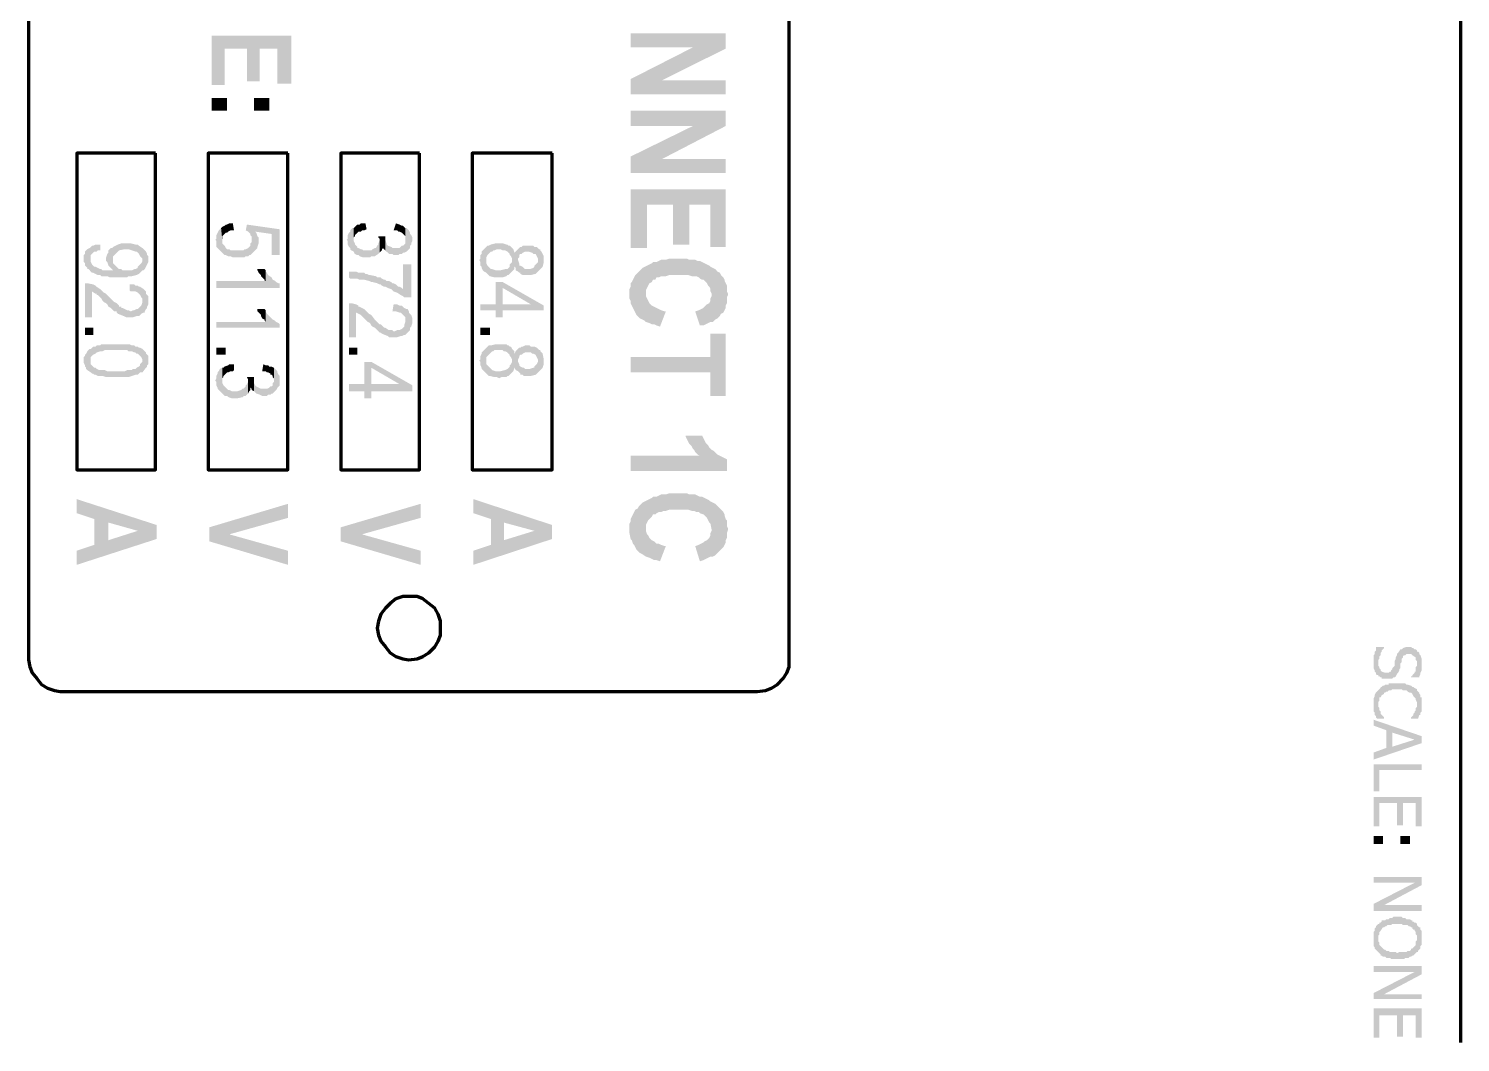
# Model space of a CAD drawing. Header units: inches. Extents: x -186 to 186, y -282 to 282.
# Drawn here: x -132.81 to -87.63, y -235.85 to -203.85 of the extents above; entities that cross this region are included whole.
import ezdxf

# ---------------------------------------------------------------- set-up
doc = ezdxf.new("R2010")
doc.units = ezdxf.units.IN
doc.header["$MEASUREMENT"] = 0
doc.layers.add('H', color=7, linetype='CONTINUOUS', lineweight=100)
doc.layers.add('P', color=250, linetype='CONTINUOUS', lineweight=100)

msp = doc.modelspace()

# ---------------------------------------------------------------- hatches: boundary and pattern name
at = {"layer": 'H', "linetype": 'Continuous'}
for points in [[(-124.519, -205.593), (-124.519, -204.074), (-127.037, -204.074), (-127.037, -205.63), (-126.63, -205.63), (-126.63, -204.481), (-125.926, -204.481), (-125.926, -205.519), (-125.519, -205.519), (-125.519, -204.481), (-124.963, -204.481), (-124.963, -205.593)], [(-110.815, -204.481), (-110.815, -204), (-113.815, -204), (-113.815, -204.444), (-111.852, -204.444)], [(-110.815, -204.481), (-111.852, -204.444), (-113.815, -205.444), (-112.815, -205.481)], [(-110.815, -205.926), (-110.815, -205.481), (-112.815, -205.481), (-113.815, -205.444), (-113.815, -205.926)], [(-127.037, -206.444), (-126.556, -206.444), (-126.556, -206.037), (-127.037, -206.037)], [(-125.704, -206.444), (-125.222, -206.444), (-125.222, -206.037), (-125.704, -206.037)], [(-110.815, -206.926), (-110.815, -206.444), (-113.815, -206.444), (-113.815, -206.926), (-111.852, -206.926)], [(-110.815, -206.926), (-111.852, -206.926), (-113.815, -207.889), (-112.815, -207.963)], [(-110.815, -208.407), (-110.815, -207.963), (-112.815, -207.963), (-113.815, -207.889), (-113.815, -208.407)], [(-110.815, -210.741), (-110.815, -208.926), (-113.815, -208.926), (-113.815, -210.778), (-113.296, -210.778), (-113.296, -209.407), (-112.481, -209.407), (-112.481, -210.667), (-111.963, -210.667), (-111.963, -209.407), (-111.296, -209.407), (-111.296, -210.741)], [(-126.333, -210.222), (-126.37, -210), (-126.444, -210), (-126.481, -210), (-126.556, -210.037), (-126.593, -210.037), (-126.63, -210.074), (-126.704, -210.111), (-126.741, -210.148), (-126.704, -210.519), (-126.704, -210.444), (-126.704, -210.407), (-126.667, -210.37), (-126.593, -210.296), (-126.556, -210.296), (-126.519, -210.259), (-126.444, -210.222), (-126.407, -210.222)], [(-124.889, -211), (-124.889, -210.185), (-125.926, -210.037), (-125.963, -210.222), (-125.889, -210.259), (-125.852, -210.296), (-125.815, -210.333), (-125.815, -210.37), (-125.778, -210.407), (-125.778, -210.481), (-125.778, -210.963), (-125.741, -210.926), (-125.704, -210.889), (-125.667, -210.259), (-125.148, -210.333), (-125.148, -211)], [(-122.148, -210.185), (-122.185, -210), (-122.222, -210), (-122.259, -210), (-122.333, -210), (-122.37, -210.037), (-122.444, -210.037), (-122.481, -210.074), (-122.519, -210.111), (-122.556, -210.148), (-122.556, -210.519), (-122.556, -210.444), (-122.519, -210.407), (-122.519, -210.37), (-122.481, -210.333), (-122.407, -210.259), (-122.333, -210.259), (-122.296, -210.222), (-122.222, -210.222)], [(-120.926, -210.148), (-120.963, -210.111), (-121, -210.074), (-121.037, -210.074), (-121.111, -210.037), (-121.222, -210), (-121.296, -210.222), (-121.259, -210.222), (-121.185, -210.222), (-121.148, -210.259), (-121.111, -210.259), (-121.037, -210.296), (-121, -210.333), (-120.963, -210.37), (-120.926, -210.407), (-120.926, -210.481), (-120.926, -210.519)], [(-125.778, -210.963), (-125.778, -210.519), (-125.778, -210.593), (-125.815, -210.63), (-125.815, -210.704), (-125.852, -210.741), (-125.889, -210.778), (-125.963, -210.815), (-126, -210.815), (-126.037, -210.852), (-126.111, -210.852), (-126.333, -210.852), (-126.407, -210.852), (-126.444, -210.852), (-126.481, -210.815), (-126.556, -210.815), (-126.593, -210.778), (-126.63, -210.704), (-126.704, -210.63), (-126.704, -210.556), (-126.704, -210.519), (-126.741, -210.148), (-126.778, -210.185), (-126.815, -210.222), (-126.852, -210.296), (-126.889, -210.37), (-126.889, -210.407), (-126.889, -210.481), (-126.926, -210.519), (-126.889, -210.556), (-126.889, -210.63), (-126.889, -210.741), (-126.852, -210.778), (-126.815, -210.815), (-126.741, -210.889), (-126.704, -210.926), (-126.667, -210.963), (-126.63, -211), (-126.593, -211), (-126.519, -211.037), (-126.444, -211.037), (-126.37, -211.074), (-126.333, -211.074), (-126.111, -211.074), (-126.074, -211.074), (-126, -211.074), (-125.963, -211.037), (-125.889, -211.037), (-125.852, -211), (-125.815, -211)], [(-125.556, -210.556), (-125.556, -210.519), (-125.556, -210.444), (-125.593, -210.407), (-125.63, -210.296), (-125.667, -210.259), (-125.704, -210.889), (-125.667, -210.852), (-125.63, -210.815), (-125.593, -210.778), (-125.593, -210.741), (-125.556, -210.63)], [(-121.741, -210.926), (-121.741, -210.519), (-121.741, -210.556), (-121.778, -210.63), (-121.778, -210.667), (-121.815, -210.704), (-121.852, -210.778), (-121.889, -210.778), (-121.963, -210.815), (-122, -210.852), (-122.074, -210.852), (-122.185, -210.852), (-122.259, -210.852), (-122.296, -210.815), (-122.333, -210.815), (-122.407, -210.778), (-122.444, -210.778), (-122.444, -210.741), (-122.481, -210.704), (-122.519, -210.667), (-122.519, -210.63), (-122.556, -210.556), (-122.556, -210.519), (-122.556, -210.148), (-122.593, -210.148), (-122.667, -210.222), (-122.667, -210.259), (-122.704, -210.296), (-122.741, -210.37), (-122.741, -210.407), (-122.741, -210.481), (-122.778, -210.519), (-122.741, -210.556), (-122.741, -210.63), (-122.741, -210.667), (-122.704, -210.741), (-122.667, -210.778), (-122.667, -210.815), (-122.63, -210.852), (-122.556, -210.889), (-122.519, -210.963), (-122.444, -211), (-122.407, -211), (-122.37, -211.037), (-122.259, -211.074), (-122.037, -211.074), (-122, -211.037), (-121.889, -211.037), (-121.778, -210.963)], [(-121.556, -210.407), (-121.778, -210.407), (-121.778, -210.444), (-121.741, -210.481), (-121.741, -210.519), (-121.741, -210.926), (-121.704, -210.889), (-121.667, -210.852), (-121.667, -210.815), (-121.63, -210.778), (-121.593, -210.815), (-121.556, -210.852), (-121.556, -210.444)], [(-120.704, -210.519), (-120.704, -210.444), (-120.741, -210.37), (-120.778, -210.333), (-120.778, -210.296), (-120.815, -210.222), (-120.889, -210.148), (-120.926, -210.148), (-120.926, -210.556), (-120.926, -210.63), (-120.963, -210.667), (-121, -210.704), (-121.037, -210.704), (-121.074, -210.741), (-121.111, -210.778), (-121.185, -210.778), (-121.222, -210.778), (-121.296, -210.778), (-121.333, -210.778), (-121.37, -210.741), (-121.481, -210.704), (-121.519, -210.667), (-121.519, -210.63), (-121.556, -210.519), (-121.556, -210.444), (-121.556, -210.852), (-121.519, -210.889), (-121.481, -210.926), (-121.444, -210.963), (-121.407, -210.963), (-121.333, -210.963), (-121.296, -211), (-121.148, -211), (-121.111, -210.963), (-121.037, -210.963), (-121, -210.926), (-120.963, -210.926), (-120.889, -210.889), (-120.852, -210.852), (-120.815, -210.815), (-120.778, -210.778), (-120.778, -210.704), (-120.741, -210.667), (-120.741, -210.63), (-120.704, -210.556)], [(-130.556, -210.852), (-130.556, -210.667), (-130.593, -210.667), (-130.667, -210.667), (-130.704, -210.667), (-130.778, -210.704), (-130.815, -210.704), (-130.852, -210.741), (-130.889, -210.778), (-130.963, -210.815), (-131, -210.852), (-131.037, -210.889), (-131.037, -210.963), (-131.074, -211), (-131.074, -211.037), (-131.074, -211.111), (-131.074, -211.148), (-131.074, -211.222), (-131.037, -211.259), (-131.037, -211.333), (-131, -211.37), (-130.963, -211.407), (-130.963, -211.444), (-130.926, -211.444), (-130.889, -211.481), (-130.852, -211.111), (-130.852, -211.074), (-130.852, -211), (-130.778, -210.926), (-130.741, -210.889), (-130.667, -210.889), (-130.63, -210.852)], [(-129.037, -211.148), (-129.037, -211.111), (-129.037, -211.037), (-129.074, -211), (-129.074, -210.963), (-129.111, -210.889), (-129.148, -210.852), (-129.222, -210.778), (-129.222, -211.148), (-129.222, -211.185), (-129.259, -211.259), (-129.296, -211.296), (-129.333, -211.333), (-129.37, -211.37), (-129.37, -211.407), (-129.444, -211.444), (-129.481, -211.444), (-129.556, -211.481), (-129.63, -211.481), (-129.704, -211.481), (-129.778, -211.481), (-129.852, -211.481), (-129.889, -211.444), (-129.963, -211.444), (-130, -211.407), (-130.037, -211.37), (-130.074, -211.333), (-130.111, -211.481), (-130.37, -211.481), (-130.407, -211.481), (-130.481, -211.481), (-130.519, -211.444), (-130.556, -211.444), (-130.63, -211.407), (-130.704, -211.37), (-130.741, -211.37), (-130.778, -211.333), (-130.815, -211.296), (-130.852, -211.222), (-130.852, -211.185), (-130.852, -211.111), (-130.889, -211.481), (-130.852, -211.519), (-130.815, -211.556), (-130.778, -211.556), (-130.704, -211.593), (-130.63, -211.63), (-130.556, -211.63), (-130.519, -211.667), (-130.481, -211.667), (-130.444, -211.667), (-130.37, -211.667), (-130.333, -211.667), (-130.259, -211.704), (-130.148, -211.704), (-130.074, -211.704), (-129.963, -211.704), (-129.889, -211.704), (-129.704, -211.704), (-129.667, -211.667), (-129.63, -211.667), (-129.556, -211.667), (-129.407, -211.63), (-129.333, -211.593), (-129.296, -211.556), (-129.259, -211.519), (-129.222, -211.481), (-129.185, -211.481), (-129.148, -211.444), (-129.074, -211.296), (-129.037, -211.222), (-129.037, -211.185)], [(-130.074, -211.333), (-130.111, -211.296), (-130.148, -211.259), (-130.148, -211.222), (-130.148, -210.741), (-130.185, -210.778), (-130.222, -210.778), (-130.259, -210.815), (-130.296, -210.852), (-130.296, -210.926), (-130.333, -210.963), (-130.37, -211.074), (-130.37, -211.185), (-130.333, -211.222), (-130.296, -211.333), (-130.259, -211.37), (-130.222, -211.407), (-130.185, -211.444), (-130.148, -211.481), (-130.111, -211.481)], [(-129.222, -210.778), (-129.333, -210.704), (-129.37, -210.667), (-129.444, -210.667), (-129.593, -210.63), (-129.815, -210.63), (-129.852, -210.63), (-129.889, -210.63), (-130, -210.667), (-130.074, -210.704), (-130.148, -210.741), (-130.148, -211.148), (-130.148, -211.111), (-130.148, -211.037), (-130.111, -211), (-130.074, -210.963), (-130.037, -210.926), (-129.963, -210.852), (-129.778, -210.815), (-129.667, -210.815), (-129.444, -210.889), (-129.407, -210.889), (-129.37, -210.926), (-129.333, -210.963), (-129.296, -211.037), (-129.259, -211.074), (-129.222, -211.111), (-129.222, -211.148)], [(-117.556, -210.778), (-117.593, -210.741), (-117.63, -210.704), (-117.667, -210.704), (-117.704, -210.667), (-117.741, -210.667), (-117.852, -210.63), (-118.074, -210.63), (-118.222, -210.667), (-118.296, -210.704), (-118.333, -210.704), (-118.37, -210.741), (-118.407, -210.778), (-118.444, -210.815), (-118.481, -210.852), (-118.519, -210.889), (-118.519, -210.963), (-118.556, -211), (-118.556, -211.037), (-118.556, -211.111), (-118.593, -211.148), (-118.556, -211.222), (-118.556, -211.259), (-118.556, -211.333), (-118.519, -211.37), (-118.519, -211.407), (-118.481, -211.481), (-118.444, -211.519), (-118.37, -211.556), (-118.37, -211.148), (-118.37, -211.111), (-118.37, -211.074), (-118.333, -211), (-118.296, -210.963), (-118.222, -210.889), (-118.185, -210.889), (-118.148, -210.852), (-118.111, -210.852), (-118.037, -210.815), (-117.926, -210.815), (-117.852, -210.852), (-117.815, -210.852), (-117.778, -210.852), (-117.704, -210.889), (-117.667, -210.926), (-117.63, -210.963), (-117.63, -211), (-117.593, -211.037), (-117.556, -211.111), (-117.556, -211.148)], [(-116.741, -210.778), (-116.778, -210.741), (-116.852, -210.741), (-116.889, -210.704), (-116.963, -210.704), (-117, -210.704), (-117.148, -210.704), (-117.222, -210.704), (-117.259, -210.741), (-117.296, -210.741), (-117.333, -210.778), (-117.37, -210.815), (-117.407, -210.852), (-117.444, -210.889), (-117.481, -210.926), (-117.519, -210.815), (-117.556, -210.778), (-117.556, -211.148), (-117.556, -211.222), (-117.593, -211.259), (-117.63, -211.296), (-117.63, -211.37), (-117.667, -211.407), (-117.704, -211.444), (-117.778, -211.444), (-117.926, -211.481), (-118.037, -211.481), (-118.074, -211.481), (-118.185, -211.444), (-118.222, -211.444), (-118.259, -211.407), (-118.296, -211.37), (-118.333, -211.333), (-118.37, -211.259), (-118.37, -211.222), (-118.37, -211.148), (-118.37, -211.556), (-118.333, -211.593), (-118.296, -211.63), (-118.259, -211.667), (-118.111, -211.704), (-118.037, -211.704), (-117.963, -211.704), (-117.889, -211.704), (-117.852, -211.704), (-117.741, -211.667), (-117.704, -211.63), (-117.667, -211.63), (-117.63, -211.593), (-117.593, -211.556), (-117.556, -211.519), (-117.519, -211.481), (-117.481, -211.444), (-117.481, -211.37), (-117.444, -211.407), (-117.444, -211.481), (-117.37, -211.519), (-117.37, -211.148), (-117.37, -211.111), (-117.333, -211.074), (-117.333, -211), (-117.296, -210.963), (-117.259, -210.963), (-117.222, -210.926), (-117.148, -210.889), (-117.111, -210.889), (-117.037, -210.889), (-116.926, -210.926), (-116.889, -210.963), (-116.815, -210.963), (-116.778, -211.037), (-116.741, -211.111), (-116.741, -211.148)], [(-116.556, -211.148), (-116.556, -211.111), (-116.556, -211.037), (-116.593, -210.963), (-116.63, -210.889), (-116.667, -210.852), (-116.667, -210.815), (-116.704, -210.815), (-116.741, -210.778), (-116.741, -211.222), (-116.778, -211.259), (-116.815, -211.296), (-116.852, -211.333), (-116.852, -211.37), (-116.889, -211.407), (-117, -211.444), (-117.148, -211.444), (-117.185, -211.407), (-117.222, -211.37), (-117.296, -211.333), (-117.333, -211.333), (-117.333, -211.259), (-117.37, -211.148), (-117.37, -211.519), (-117.333, -211.556), (-117.296, -211.556), (-117.296, -211.593), (-117.222, -211.63), (-117.185, -211.63), (-117.111, -211.63), (-117.074, -211.63), (-117.037, -211.63), (-116.963, -211.63), (-116.815, -211.593), (-116.741, -211.519), (-116.704, -211.481), (-116.667, -211.444), (-116.63, -211.407), (-116.593, -211.37), (-116.556, -211.222)], [(-125.333, -211.519), (-125.333, -211.481), (-125.37, -211.444), (-125.63, -211.444), (-125.593, -211.444), (-125.593, -211.481), (-125.556, -211.556), (-125.519, -211.593), (-125.481, -211.63), (-125.481, -211.667), (-125.444, -211.704), (-125.37, -211.778), (-125.37, -211.815), (-125.333, -211.815)], [(-120.741, -212.333), (-120.741, -211.296), (-121, -211.296), (-121, -212.111), (-121, -212.074), (-121.037, -212.037), (-121.111, -212), (-121.148, -212), (-121.185, -211.963), (-121.222, -211.926), (-121.296, -211.889), (-121.333, -211.889), (-121.37, -211.852), (-121.444, -211.815), (-121.519, -211.815), (-121.556, -211.778), (-121.593, -211.778), (-121.667, -211.741), (-121.704, -211.704), (-121.778, -211.704), (-121.815, -211.704), (-121.852, -211.667), (-122.037, -211.63), (-122.074, -211.63), (-122.148, -211.593), (-122.185, -211.593), (-122.222, -211.556), (-122.296, -211.556), (-122.37, -211.556), (-122.407, -211.556), (-122.481, -211.519), (-122.556, -211.519), (-122.63, -211.519), (-122.704, -211.519), (-122.704, -211.704), (-122.667, -211.741), (-122.556, -211.741), (-122.519, -211.741), (-122.444, -211.741), (-122.37, -211.778), (-122.333, -211.778), (-122.296, -211.778), (-122.222, -211.778), (-122.074, -211.815), (-122, -211.852), (-121.963, -211.852), (-121.815, -211.889), (-121.741, -211.926), (-121.704, -211.926), (-121.667, -211.963), (-121.593, -212), (-121.556, -212), (-121.481, -212.037), (-121.37, -212.074), (-121.333, -212.111), (-121.296, -212.148), (-121.185, -212.185), (-121.074, -212.259), (-121, -212.296), (-120.963, -212.333)], [(-112.704, -212.778), (-112.741, -212.778), (-112.852, -212.741), (-112.926, -212.704), (-113, -212.667), (-113.148, -212.593), (-113.185, -212.556), (-113.222, -212.519), (-113.259, -212.444), (-113.296, -212.37), (-113.333, -212.296), (-113.333, -212.222), (-113.37, -211.37), (-113.444, -211.407), (-113.481, -211.444), (-113.556, -211.519), (-113.593, -211.556), (-113.667, -211.63), (-113.704, -211.704), (-113.741, -211.778), (-113.778, -211.852), (-113.815, -211.889), (-113.815, -212), (-113.852, -212.074), (-113.852, -212.148), (-113.852, -212.296), (-113.852, -212.37), (-113.815, -212.444), (-113.815, -212.519), (-113.778, -212.593), (-113.741, -212.667), (-113.704, -212.741), (-113.667, -212.815), (-113.63, -212.889), (-113.519, -213), (-113.444, -213.037), (-113.37, -213.074), (-113.333, -213.111), (-113.222, -213.148), (-113.148, -213.185), (-113.074, -213.185), (-113, -213.222), (-112.889, -213.259)], [(-111.222, -211.407), (-111.296, -211.37), (-111.333, -211.333), (-111.407, -211.296), (-111.481, -211.259), (-111.556, -211.222), (-111.63, -211.185), (-111.704, -211.185), (-111.778, -211.148), (-111.852, -211.148), (-111.963, -211.148), (-112.037, -211.111), (-112.148, -211.111), (-112.222, -211.111), (-112.407, -211.111), (-112.519, -211.111), (-112.593, -211.111), (-112.704, -211.148), (-112.778, -211.148), (-112.852, -211.148), (-112.926, -211.185), (-113, -211.222), (-113.111, -211.222), (-113.148, -211.259), (-113.222, -211.296), (-113.296, -211.333), (-113.37, -211.37), (-113.333, -212.222), (-113.333, -212.185), (-113.333, -212.111), (-113.296, -212.037), (-113.259, -211.963), (-113.222, -211.889), (-113.148, -211.852), (-113.111, -211.778), (-113.037, -211.778), (-113, -211.704), (-112.926, -211.704), (-112.852, -211.667), (-112.778, -211.667), (-112.704, -211.667), (-112.593, -211.63), (-112.519, -211.63), (-112.111, -211.63), (-112, -211.63), (-111.889, -211.667), (-111.815, -211.667), (-111.741, -211.667), (-111.667, -211.704), (-111.63, -211.741), (-111.556, -211.778), (-111.519, -211.778), (-111.481, -211.815), (-111.407, -211.889), (-111.37, -211.963), (-111.333, -212), (-111.296, -212.074), (-111.296, -212.148), (-111.259, -212.222)], [(-110.741, -212.259), (-110.741, -212.222), (-110.778, -212.148), (-110.778, -212.037), (-110.778, -211.963), (-110.815, -211.889), (-110.852, -211.815), (-110.852, -211.778), (-110.889, -211.704), (-110.963, -211.63), (-111, -211.556), (-111.074, -211.519), (-111.148, -211.444), (-111.222, -211.407), (-111.259, -212.222), (-111.259, -212.296), (-111.296, -212.37), (-111.296, -212.444), (-111.333, -212.519), (-111.407, -212.556), (-111.481, -212.63), (-111.519, -212.667), (-111.593, -212.704), (-111.667, -212.741), (-111.778, -212.778), (-111.63, -213.222), (-111.519, -213.222), (-111.444, -213.185), (-111.37, -213.148), (-111.296, -213.111), (-111.222, -213.111), (-111.148, -213.037), (-111.074, -213), (-111, -212.926), (-110.963, -212.852), (-110.889, -212.815), (-110.852, -212.741), (-110.815, -212.667), (-110.815, -212.593), (-110.778, -212.519), (-110.778, -212.444), (-110.778, -212.333)], [(-129.185, -212.815), (-129.222, -212.444), (-129.222, -212.481), (-129.259, -212.593), (-129.296, -212.63), (-129.333, -212.667), (-129.37, -212.704), (-129.407, -212.704), (-129.481, -212.741), (-129.519, -212.741), (-129.593, -212.778), (-129.667, -212.741), (-129.704, -212.741), (-129.778, -212.704), (-129.852, -212.667), (-129.889, -212.667), (-129.889, -212.63), (-129.963, -212.63), (-129.963, -212.593), (-130, -212.556), (-130.037, -212.519), (-130.111, -212.481), (-130.148, -212.444), (-130.185, -212.407), (-130.333, -212.259), (-130.37, -212.222), (-130.444, -212.185), (-130.481, -212.148), (-130.519, -212.111), (-130.556, -212.074), (-130.667, -212), (-130.704, -211.963), (-130.778, -211.926), (-130.963, -211.889), (-131, -211.889), (-131.037, -211.889), (-131.037, -212.963), (-130.815, -212.963), (-130.815, -212.148), (-130.704, -212.222), (-130.667, -212.222), (-130.667, -212.259), (-130.63, -212.259), (-130.519, -212.37), (-130.481, -212.444), (-130.444, -212.481), (-130.37, -212.519), (-130.333, -212.556), (-130.296, -212.63), (-130.222, -212.667), (-130.148, -212.741), (-130.111, -212.778), (-130.037, -212.778), (-130.037, -212.815), (-130, -212.852), (-129.815, -212.926), (-129.741, -212.963), (-129.704, -212.963), (-129.63, -212.963), (-129.519, -212.963), (-129.407, -212.926), (-129.333, -212.926), (-129.296, -212.889), (-129.259, -212.852)], [(-124.889, -212.037), (-124.889, -211.889), (-124.926, -211.889), (-125, -211.852), (-125.037, -211.815), (-125.111, -211.778), (-125.148, -211.704), (-125.259, -211.63), (-125.296, -211.556), (-125.333, -211.519), (-125.333, -211.815), (-126.889, -211.815), (-126.889, -212.037)], [(-116.556, -212.741), (-116.556, -212.593), (-117.852, -211.852), (-118.074, -211.852), (-118.074, -212.556), (-118.556, -212.556), (-118.556, -212.741), (-118.074, -212.741), (-118.074, -212.963), (-117.852, -212.963), (-117.852, -212.037), (-116.963, -212.556)], [(-129.037, -212.444), (-129.037, -212.37), (-129.037, -212.296), (-129.074, -212.259), (-129.111, -212.222), (-129.111, -212.148), (-129.148, -212.111), (-129.185, -212.074), (-129.296, -212), (-129.333, -212), (-129.37, -211.963), (-129.444, -211.963), (-129.481, -211.926), (-129.556, -211.926), (-129.63, -211.926), (-129.63, -212.111), (-129.593, -212.148), (-129.519, -212.148), (-129.444, -212.148), (-129.37, -212.185), (-129.333, -212.222), (-129.296, -212.259), (-129.259, -212.333), (-129.222, -212.37), (-129.222, -212.444), (-129.185, -212.815), (-129.148, -212.815), (-129.148, -212.778), (-129.111, -212.704), (-129.074, -212.667), (-129.074, -212.63), (-129.037, -212.556), (-129.037, -212.519)], [(-116.556, -212.741), (-116.963, -212.556), (-117.852, -212.556), (-117.852, -212.037), (-117.852, -212.741)], [(-124.889, -213.296), (-124.889, -213.185), (-124.926, -213.148), (-125, -213.111), (-125.037, -213.074), (-125.111, -213.037), (-125.259, -212.889), (-125.296, -212.852), (-125.333, -212.778), (-125.333, -213.111), (-126.889, -213.111), (-126.889, -213.296)], [(-125.333, -212.778), (-125.333, -212.741), (-125.37, -212.704), (-125.63, -212.704), (-125.593, -212.704), (-125.593, -212.778), (-125.556, -212.815), (-125.519, -212.852), (-125.481, -212.889), (-125.481, -212.926), (-125.444, -213), (-125.37, -213.037), (-125.37, -213.074), (-125.333, -213.111)], [(-120.889, -213.481), (-120.926, -213.074), (-120.926, -213.111), (-120.963, -213.222), (-120.963, -213.259), (-121, -213.296), (-121.037, -213.333), (-121.111, -213.37), (-121.148, -213.37), (-121.185, -213.37), (-121.259, -213.407), (-121.296, -213.407), (-121.333, -213.37), (-121.37, -213.37), (-121.444, -213.37), (-121.556, -213.296), (-121.593, -213.296), (-121.63, -213.259), (-121.667, -213.222), (-121.704, -213.185), (-121.741, -213.185), (-121.778, -213.148), (-121.815, -213.111), (-121.889, -213.037), (-122, -212.889), (-122.074, -212.852), (-122.111, -212.815), (-122.148, -212.778), (-122.185, -212.741), (-122.222, -212.704), (-122.37, -212.63), (-122.407, -212.63), (-122.407, -212.593), (-122.481, -212.556), (-122.63, -212.519), (-122.667, -212.519), (-122.704, -212.519), (-122.704, -213.593), (-122.481, -213.593), (-122.481, -212.815), (-122.407, -212.852), (-122.333, -212.889), (-122.148, -213.074), (-122.111, -213.111), (-122.037, -213.148), (-122, -213.222), (-121.963, -213.259), (-121.889, -213.296), (-121.815, -213.37), (-121.778, -213.407), (-121.741, -213.444), (-121.704, -213.444), (-121.667, -213.481), (-121.481, -213.556), (-121.444, -213.593), (-121.37, -213.593), (-121.333, -213.593), (-121.185, -213.593), (-121.074, -213.556), (-121.037, -213.556), (-120.963, -213.519), (-120.926, -213.519)], [(-120.704, -213.111), (-120.704, -213), (-120.741, -212.889), (-120.778, -212.852), (-120.815, -212.815), (-120.815, -212.778), (-120.852, -212.704), (-120.889, -212.704), (-120.963, -212.667), (-121, -212.63), (-121.037, -212.593), (-121.111, -212.593), (-121.185, -212.556), (-121.222, -212.556), (-121.296, -212.556), (-121.333, -212.778), (-121.259, -212.778), (-121.222, -212.778), (-121.111, -212.815), (-121.074, -212.815), (-121.037, -212.852), (-121, -212.889), (-120.926, -212.963), (-120.926, -213.037), (-120.926, -213.074), (-120.889, -213.481), (-120.852, -213.444), (-120.815, -213.407), (-120.778, -213.37), (-120.778, -213.296), (-120.741, -213.259), (-120.704, -213.148)], [(-131.037, -213.519), (-130.778, -213.519), (-130.778, -213.296), (-131.037, -213.296)], [(-118.556, -213.519), (-118.259, -213.519), (-118.259, -213.296), (-118.556, -213.296)], [(-110.815, -215.444), (-110.815, -213.481), (-111.296, -213.481), (-111.296, -214.222), (-113.815, -214.222), (-113.815, -214.704), (-111.296, -214.704), (-111.296, -215.444)], [(-129.222, -214.704), (-129.222, -214.333), (-129.222, -214.37), (-129.259, -214.407), (-129.296, -214.444), (-129.296, -214.481), (-129.333, -214.519), (-129.407, -214.556), (-129.444, -214.593), (-129.481, -214.593), (-129.519, -214.593), (-129.556, -214.63), (-129.667, -214.63), (-129.704, -214.63), (-129.778, -214.667), (-130.333, -214.667), (-130.407, -214.63), (-130.444, -214.63), (-130.556, -214.63), (-130.593, -214.63), (-130.667, -214.593), (-130.704, -214.556), (-130.741, -214.556), (-130.815, -214.481), (-130.852, -214.444), (-130.852, -214.37), (-130.852, -214.333), (-130.889, -213.963), (-130.963, -214.037), (-131, -214.111), (-131.037, -214.148), (-131.037, -214.185), (-131.074, -214.222), (-131.074, -214.296), (-131.074, -214.333), (-131.074, -214.37), (-131.074, -214.407), (-131.037, -214.481), (-131.037, -214.519), (-131, -214.556), (-131, -214.593), (-130.963, -214.63), (-130.852, -214.704), (-130.815, -214.741), (-130.778, -214.741), (-130.741, -214.778), (-130.704, -214.778), (-130.63, -214.815), (-130.593, -214.815), (-130.556, -214.815), (-130.481, -214.815), (-130.37, -214.852), (-130.259, -214.852), (-130.185, -214.852), (-129.889, -214.852), (-129.852, -214.852), (-129.778, -214.852), (-129.704, -214.852), (-129.667, -214.852), (-129.444, -214.778), (-129.407, -214.778), (-129.37, -214.778), (-129.333, -214.741), (-129.296, -214.704)], [(-129.037, -214.333), (-129.037, -214.259), (-129.037, -214.185), (-129.074, -214.148), (-129.111, -214.111), (-129.111, -214.074), (-129.148, -214.037), (-129.185, -214), (-129.222, -213.963), (-129.296, -213.926), (-129.333, -213.926), (-129.37, -213.889), (-129.444, -213.889), (-129.481, -213.852), (-129.519, -213.852), (-129.556, -213.852), (-129.63, -213.815), (-129.667, -213.815), (-129.741, -213.815), (-129.778, -213.815), (-129.852, -213.815), (-130.259, -213.815), (-130.333, -213.815), (-130.37, -213.815), (-130.444, -213.815), (-130.519, -213.815), (-130.556, -213.852), (-130.593, -213.852), (-130.667, -213.852), (-130.704, -213.889), (-130.741, -213.889), (-130.778, -213.889), (-130.815, -213.926), (-130.852, -213.963), (-130.889, -213.963), (-130.852, -214.333), (-130.852, -214.296), (-130.852, -214.222), (-130.778, -214.148), (-130.704, -214.111), (-130.667, -214.074), (-130.556, -214.037), (-130.519, -214.037), (-130.481, -214.037), (-130.407, -214), (-130.296, -214), (-130.222, -214), (-129.889, -214), (-129.852, -214), (-129.704, -214), (-129.667, -214.037), (-129.593, -214.037), (-129.556, -214.037), (-129.481, -214.074), (-129.444, -214.074), (-129.407, -214.111), (-129.37, -214.111), (-129.333, -214.148), (-129.296, -214.185), (-129.259, -214.222), (-129.222, -214.296), (-129.222, -214.333), (-129.222, -214.704), (-129.111, -214.556), (-129.074, -214.519), (-129.074, -214.481), (-129.037, -214.444), (-129.037, -214.37)], [(-126.889, -214.148), (-126.593, -214.148), (-126.593, -213.926), (-126.889, -213.926)], [(-122.704, -214.148), (-122.444, -214.148), (-122.444, -213.926), (-122.704, -213.926)], [(-117.556, -213.963), (-117.593, -213.889), (-117.63, -213.889), (-117.667, -213.852), (-117.704, -213.852), (-117.741, -213.815), (-117.852, -213.815), (-118.074, -213.815), (-118.222, -213.852), (-118.296, -213.852), (-118.333, -213.889), (-118.37, -213.926), (-118.407, -213.963), (-118.444, -214), (-118.481, -214.037), (-118.519, -214.074), (-118.519, -214.111), (-118.556, -214.185), (-118.556, -214.222), (-118.556, -214.296), (-118.593, -214.333), (-118.556, -214.37), (-118.556, -214.444), (-118.556, -214.481), (-118.519, -214.556), (-118.519, -214.593), (-118.481, -214.63), (-118.444, -214.667), (-118.37, -214.741), (-118.37, -214.333), (-118.37, -214.296), (-118.37, -214.222), (-118.333, -214.185), (-118.296, -214.148), (-118.259, -214.111), (-118.222, -214.074), (-118.185, -214.037), (-118.148, -214.037), (-118.111, -214), (-118.037, -214), (-117.926, -214), (-117.852, -214), (-117.815, -214.037), (-117.778, -214.037), (-117.704, -214.074), (-117.667, -214.111), (-117.63, -214.148), (-117.63, -214.185), (-117.593, -214.222), (-117.556, -214.296), (-117.556, -214.333)], [(-116.741, -213.963), (-116.778, -213.926), (-116.852, -213.889), (-116.889, -213.889), (-116.963, -213.889), (-117, -213.852), (-117.148, -213.852), (-117.222, -213.889), (-117.259, -213.889), (-117.296, -213.926), (-117.333, -213.926), (-117.37, -213.963), (-117.407, -214), (-117.444, -214.037), (-117.481, -214.111), (-117.481, -214.037), (-117.519, -214), (-117.556, -213.963), (-117.556, -214.333), (-117.556, -214.37), (-117.593, -214.444), (-117.63, -214.481), (-117.63, -214.519), (-117.667, -214.556), (-117.704, -214.593), (-117.778, -214.63), (-117.926, -214.667), (-118.037, -214.667), (-118.074, -214.667), (-118.185, -214.63), (-118.259, -214.556), (-118.296, -214.519), (-118.333, -214.481), (-118.37, -214.444), (-118.37, -214.37), (-118.37, -214.333), (-118.37, -214.741), (-118.333, -214.778), (-118.296, -214.815), (-118.259, -214.815), (-118.111, -214.852), (-118.037, -214.852), (-117.963, -214.889), (-117.889, -214.852), (-117.852, -214.852), (-117.741, -214.852), (-117.704, -214.815), (-117.667, -214.815), (-117.63, -214.778), (-117.593, -214.741), (-117.556, -214.704), (-117.519, -214.667), (-117.481, -214.556), (-117.444, -214.63), (-117.37, -214.667), (-117.37, -214.333), (-117.37, -214.296), (-117.333, -214.222), (-117.333, -214.185), (-117.296, -214.148), (-117.259, -214.148), (-117.222, -214.111), (-117.148, -214.074), (-117.111, -214.074), (-117.037, -214.074), (-116.963, -214.074), (-116.926, -214.111), (-116.889, -214.111), (-116.815, -214.148), (-116.778, -214.222), (-116.741, -214.296), (-116.741, -214.333)], [(-116.556, -214.333), (-116.556, -214.296), (-116.593, -214.111), (-116.63, -214.074), (-116.667, -214.037), (-116.667, -214), (-116.704, -214), (-116.741, -213.963), (-116.741, -214.37), (-116.778, -214.444), (-116.815, -214.481), (-116.852, -214.519), (-116.852, -214.556), (-116.889, -214.556), (-117, -214.593), (-117.148, -214.593), (-117.185, -214.556), (-117.222, -214.556), (-117.296, -214.519), (-117.333, -214.481), (-117.333, -214.444), (-117.37, -214.37), (-117.37, -214.333), (-117.37, -214.667), (-117.333, -214.704), (-117.296, -214.741), (-117.296, -214.778), (-117.222, -214.778), (-117.185, -214.815), (-117.111, -214.815), (-117.074, -214.815), (-117.037, -214.815), (-116.963, -214.815), (-116.815, -214.778), (-116.778, -214.741), (-116.741, -214.704), (-116.704, -214.667), (-116.63, -214.593), (-116.593, -214.556), (-116.556, -214.444), (-116.556, -214.37)], [(-125.889, -215.37), (-125.889, -214.963), (-125.889, -215), (-125.926, -215.074), (-125.963, -215.111), (-125.963, -215.148), (-126, -215.185), (-126.037, -215.222), (-126.074, -215.222), (-126.111, -215.259), (-126.222, -215.296), (-126.333, -215.296), (-126.407, -215.296), (-126.481, -215.259), (-126.519, -215.259), (-126.556, -215.222), (-126.593, -215.185), (-126.63, -215.148), (-126.667, -215.111), (-126.704, -215.037), (-126.704, -215), (-126.704, -214.963), (-126.704, -214.556), (-126.778, -214.593), (-126.815, -214.667), (-126.852, -214.704), (-126.852, -214.741), (-126.889, -214.815), (-126.889, -214.852), (-126.889, -214.889), (-126.926, -214.963), (-126.889, -215), (-126.889, -215.074), (-126.889, -215.111), (-126.852, -215.185), (-126.852, -215.222), (-126.815, -215.259), (-126.778, -215.296), (-126.741, -215.333), (-126.704, -215.37), (-126.667, -215.407), (-126.63, -215.444), (-126.556, -215.444), (-126.519, -215.481), (-126.407, -215.519), (-126.222, -215.519), (-126.037, -215.481), (-126.037, -215.444), (-125.963, -215.444), (-125.926, -215.407)], [(-126.333, -214.63), (-126.333, -214.444), (-126.37, -214.444), (-126.444, -214.444), (-126.481, -214.444), (-126.519, -214.481), (-126.63, -214.519), (-126.667, -214.556), (-126.704, -214.556), (-126.704, -214.963), (-126.704, -214.889), (-126.667, -214.852), (-126.667, -214.815), (-126.63, -214.778), (-126.593, -214.741), (-126.556, -214.704), (-126.519, -214.704), (-126.444, -214.667), (-126.37, -214.667)], [(-124.889, -214.963), (-124.889, -214.852), (-124.889, -214.815), (-124.926, -214.778), (-124.963, -214.704), (-124.963, -214.667), (-125.037, -214.593), (-125.074, -214.556), (-125.074, -215), (-125.111, -215.037), (-125.111, -215.111), (-125.148, -215.148), (-125.185, -215.148), (-125.222, -215.185), (-125.296, -215.222), (-125.333, -215.222), (-125.37, -215.222), (-125.444, -215.222), (-125.481, -215.222), (-125.556, -215.185), (-125.63, -215.148), (-125.667, -215.111), (-125.704, -215.037), (-125.704, -215), (-125.704, -214.963), (-125.704, -214.889), (-125.704, -215.296), (-125.667, -215.333), (-125.63, -215.37), (-125.519, -215.407), (-125.444, -215.444), (-125.296, -215.444), (-125.259, -215.407), (-125.185, -215.407), (-125.148, -215.37), (-125.111, -215.37), (-125.074, -215.333), (-125.037, -215.296), (-125, -215.259), (-124.963, -215.185), (-124.926, -215.148), (-124.889, -215.111), (-124.889, -215.074), (-124.889, -215)], [(-125.074, -214.556), (-125.148, -214.519), (-125.222, -214.519), (-125.259, -214.481), (-125.333, -214.481), (-125.407, -214.444), (-125.444, -214.667), (-125.407, -214.667), (-125.333, -214.667), (-125.296, -214.704), (-125.259, -214.704), (-125.185, -214.741), (-125.185, -214.778), (-125.148, -214.778), (-125.111, -214.815), (-125.111, -214.852), (-125.074, -214.889), (-125.074, -214.963)], [(-120.704, -215.296), (-120.704, -215.111), (-122, -214.37), (-122.222, -214.37), (-122.222, -215.074), (-122.704, -215.074), (-122.704, -215.296), (-122.222, -215.296), (-122.222, -215.519), (-122, -215.519), (-122, -214.556), (-121.111, -215.074)], [(-120.704, -215.296), (-121.111, -215.074), (-122, -215.074), (-122, -214.556), (-122, -215.296)], [(-125.704, -214.852), (-125.926, -214.852), (-125.889, -214.926), (-125.889, -214.963), (-125.889, -215.37), (-125.852, -215.296), (-125.815, -215.259), (-125.815, -215.185), (-125.778, -215.222), (-125.778, -215.259), (-125.704, -215.296), (-125.704, -214.889)], [(-110.778, -217.815), (-110.778, -217.444), (-110.852, -217.407), (-110.926, -217.37), (-111, -217.333), (-111.074, -217.296), (-111.148, -217.222), (-111.185, -217.185), (-111.259, -217.148), (-111.333, -217.074), (-111.37, -217), (-111.444, -216.926), (-111.481, -216.852), (-111.519, -216.778), (-111.556, -216.704), (-111.63, -217.333), (-113.815, -217.333), (-113.815, -217.815)], [(-111.556, -216.704), (-112.074, -216.704), (-112.074, -216.741), (-112.037, -216.815), (-112, -216.889), (-111.963, -216.963), (-111.889, -217.037), (-111.852, -217.111), (-111.815, -217.148), (-111.778, -217.222), (-111.704, -217.296), (-111.63, -217.333)], [(-111.222, -218.815), (-111.296, -218.778), (-111.333, -218.741), (-111.407, -218.704), (-111.481, -218.667), (-111.556, -218.63), (-111.63, -218.63), (-111.704, -218.593), (-111.778, -218.556), (-111.852, -218.556), (-111.963, -218.556), (-112.037, -218.519), (-112.148, -218.519), (-112.222, -218.519), (-112.407, -218.519), (-112.519, -218.519), (-112.593, -218.519), (-112.704, -218.556), (-112.778, -218.556), (-112.852, -218.556), (-112.926, -218.593), (-113, -218.63), (-113.111, -218.63), (-113.148, -218.667), (-113.222, -218.704), (-113.296, -218.741), (-113.37, -218.778), (-113.333, -219.63), (-113.333, -219.593), (-113.333, -219.519), (-113.296, -219.444), (-113.259, -219.37), (-113.222, -219.333), (-113.148, -219.259), (-113.111, -219.185), (-113.037, -219.185), (-113, -219.148), (-112.926, -219.111), (-112.852, -219.111), (-112.778, -219.074), (-112.704, -219.074), (-112.593, -219.037), (-112.519, -219.037), (-112.111, -219.037), (-112, -219.037), (-111.889, -219.074), (-111.815, -219.074), (-111.741, -219.111), (-111.667, -219.111), (-111.63, -219.148), (-111.519, -219.185), (-111.481, -219.222), (-111.407, -219.296), (-111.37, -219.37), (-111.333, -219.444), (-111.296, -219.481), (-111.259, -219.667)], [(-128.778, -219.963), (-128.778, -219.519), (-131.296, -218.704), (-131.296, -219.148), (-130.741, -219.333), (-130.741, -220.148), (-130.296, -219.444), (-129.37, -219.704)], [(-124.63, -219.296), (-124.63, -218.852), (-127.111, -219.593), (-126.481, -219.815)], [(-120.444, -219.296), (-120.444, -218.852), (-122.963, -219.593), (-122.296, -219.815)], [(-116.296, -219.963), (-116.296, -219.519), (-118.778, -218.704), (-118.778, -219.148), (-118.222, -219.333), (-118.222, -220.148), (-117.815, -219.444), (-116.852, -219.704)], [(-112.704, -220.185), (-112.741, -220.185), (-112.852, -220.148), (-112.926, -220.111), (-113, -220.111), (-113.074, -220.037), (-113.148, -220), (-113.185, -219.963), (-113.222, -219.926), (-113.259, -219.852), (-113.296, -219.815), (-113.333, -219.704), (-113.333, -219.63), (-113.37, -218.778), (-113.444, -218.815), (-113.481, -218.852), (-113.556, -218.926), (-113.593, -219), (-113.667, -219.037), (-113.704, -219.111), (-113.741, -219.185), (-113.778, -219.259), (-113.815, -219.333), (-113.815, -219.407), (-113.852, -219.481), (-113.852, -219.556), (-113.852, -219.704), (-113.852, -219.778), (-113.815, -219.963), (-113.778, -220), (-113.741, -220.111), (-113.704, -220.148), (-113.667, -220.222), (-113.63, -220.296), (-113.519, -220.407), (-113.444, -220.444), (-113.333, -220.519), (-113.222, -220.556), (-113.148, -220.593), (-113.074, -220.63), (-113, -220.63), (-112.889, -220.667)], [(-110.741, -219.667), (-110.741, -219.63), (-110.778, -219.556), (-110.778, -219.481), (-110.778, -219.37), (-110.815, -219.333), (-110.852, -219.222), (-110.852, -219.185), (-110.889, -219.111), (-110.963, -219.037), (-111, -219), (-111.074, -218.926), (-111.148, -218.852), (-111.222, -218.815), (-111.259, -219.667), (-111.259, -219.704), (-111.296, -219.778), (-111.296, -219.852), (-111.333, -219.926), (-111.407, -220), (-111.481, -220.037), (-111.519, -220.074), (-111.593, -220.111), (-111.667, -220.148), (-111.778, -220.185), (-111.63, -220.667), (-111.519, -220.63), (-111.444, -220.593), (-111.37, -220.556), (-111.296, -220.519), (-111.222, -220.519), (-111.148, -220.481), (-111.074, -220.407), (-111, -220.333), (-110.963, -220.296), (-110.889, -220.222), (-110.852, -220.148), (-110.815, -220.074), (-110.815, -220), (-110.778, -219.926), (-110.778, -219.852), (-110.778, -219.778)], [(-128.778, -219.963), (-129.37, -219.704), (-130.296, -220), (-130.296, -219.444), (-130.741, -220.148), (-131.296, -220.333), (-131.296, -220.778)], [(-124.63, -220.778), (-124.63, -220.333), (-126.481, -219.815), (-127.111, -219.593), (-127.111, -220.037)], [(-120.444, -220.778), (-120.444, -220.333), (-122.296, -219.815), (-122.963, -219.593), (-122.963, -220.037)], [(-116.296, -219.963), (-116.852, -219.704), (-117.815, -220), (-117.815, -219.444), (-118.222, -220.148), (-118.778, -220.333), (-118.778, -220.778)], [(-90.037, -223.37), (-90.259, -223.37), (-90.296, -223.37), (-90.296, -223.444), (-90.296, -223.481), (-90.333, -223.519), (-90.333, -223.556), (-90.333, -223.593), (-90.37, -223.63), (-90.37, -223.667), (-90.37, -223.704), (-90.37, -223.741), (-90.37, -223.926), (-90.37, -223.963), (-90.37, -224), (-90.37, -224.037), (-90.333, -224.111), (-90.333, -224.148), (-90.296, -224.185), (-90.296, -224.222), (-90.259, -224.259), (-90.222, -224.259), (-90.222, -223.852), (-90.222, -223.778), (-90.185, -223.741), (-90.185, -223.704), (-90.185, -223.667), (-90.148, -223.63), (-90.148, -223.593), (-90.148, -223.556), (-90.111, -223.519), (-90.111, -223.481), (-90.074, -223.444), (-90.037, -223.407)], [(-89, -223.519), (-89, -223.481), (-89.037, -223.444), (-89.074, -223.444), (-89.111, -223.407), (-89.148, -223.407), (-89.185, -223.37), (-89.333, -223.37), (-89.444, -223.407), (-89.481, -223.444), (-89.519, -223.444), (-89.593, -223.556), (-89.63, -223.593), (-89.63, -223.63), (-89.667, -223.704), (-89.667, -223.741), (-89.704, -223.815), (-89.704, -223.852), (-89.704, -223.889), (-89.704, -223.963), (-89.741, -224), (-89.778, -224.037), (-89.778, -224.074), (-89.815, -224.111), (-89.815, -224.148), (-89.852, -224.148), (-89.889, -224.185), (-90, -224.185), (-90.111, -224.148), (-90.148, -224.111), (-90.148, -224.074), (-90.185, -224.037), (-90.185, -224), (-90.222, -223.963), (-90.222, -223.852), (-90.222, -224.259), (-90.222, -224.296), (-90.185, -224.296), (-90.148, -224.333), (-90.111, -224.333), (-90.111, -224.37), (-90.037, -224.37), (-90, -224.37), (-89.963, -224.37), (-89.889, -224.37), (-89.852, -224.37), (-89.815, -224.37), (-89.778, -224.37), (-89.741, -224.333), (-89.704, -224.333), (-89.667, -224.296), (-89.63, -224.222), (-89.593, -224.185), (-89.556, -224.111), (-89.556, -224.074), (-89.519, -224.037), (-89.519, -224), (-89.519, -223.926), (-89.519, -223.889), (-89.481, -223.852), (-89.481, -223.815), (-89.481, -223.778), (-89.481, -223.741), (-89.444, -223.704), (-89.444, -223.667), (-89.407, -223.63), (-89.37, -223.63), (-89.333, -223.593), (-89.296, -223.593), (-89.185, -223.593), (-89.148, -223.63), (-89.037, -223.704), (-89.037, -223.741), (-89.037, -223.778), (-89, -223.815), (-89, -223.889)], [(-88.852, -223.889), (-88.852, -223.815), (-88.852, -223.778), (-88.852, -223.741), (-88.889, -223.63), (-88.926, -223.593), (-88.926, -223.556), (-88.963, -223.519), (-89, -223.519), (-89, -223.889), (-89, -223.963), (-89.037, -224), (-89.037, -224.037), (-89.037, -224.111), (-89.037, -224.148), (-89.074, -224.148), (-89.074, -224.185), (-89.111, -224.222), (-89.148, -224.259), (-89.148, -224.296), (-89.185, -224.296), (-89.185, -224.333), (-88.926, -224.333), (-88.926, -224.296), (-88.889, -224.222), (-88.889, -224.185), (-88.852, -224.111), (-88.852, -224), (-88.852, -223.963), (-88.852, -223.926)], [(-89, -224.741), (-89, -224.704), (-89.074, -224.667), (-89.111, -224.63), (-89.148, -224.63), (-89.185, -224.593), (-89.296, -224.556), (-89.333, -224.556), (-89.37, -224.519), (-89.407, -224.519), (-89.444, -224.519), (-89.481, -224.519), (-89.704, -224.519), (-89.778, -224.519), (-89.852, -224.519), (-89.889, -224.519), (-89.889, -224.556), (-90, -224.556), (-90.037, -224.593), (-90.074, -224.593), (-90.111, -224.63), (-90.148, -224.63), (-90.148, -224.667), (-90.185, -224.704), (-90.222, -224.741), (-90.222, -225.185), (-90.222, -225.111), (-90.185, -225.074), (-90.185, -225), (-90.185, -224.963), (-90.148, -224.963), (-90.111, -224.889), (-90.037, -224.852), (-90.037, -224.815), (-90, -224.815), (-89.963, -224.778), (-89.926, -224.778), (-89.889, -224.741), (-89.852, -224.741), (-89.815, -224.741), (-89.778, -224.704), (-89.667, -224.704), (-89.63, -224.704), (-89.593, -224.704), (-89.556, -224.704), (-89.481, -224.704), (-89.444, -224.741), (-89.37, -224.741), (-89.333, -224.741), (-89.296, -224.778), (-89.222, -224.815), (-89.185, -224.815), (-89.148, -224.852), (-89.111, -224.926), (-89.074, -224.963), (-89.037, -225), (-89.037, -225.037), (-89, -225.111), (-89, -225.185)], [(-90.037, -225.63), (-90.037, -225.593), (-90.074, -225.556), (-90.111, -225.519), (-90.148, -225.481), (-90.148, -225.444), (-90.148, -225.407), (-90.185, -225.37), (-90.185, -225.333), (-90.185, -225.296), (-90.222, -225.259), (-90.222, -225.185), (-90.222, -224.741), (-90.259, -224.778), (-90.296, -224.815), (-90.333, -224.889), (-90.333, -224.926), (-90.37, -225), (-90.37, -225.037), (-90.37, -225.111), (-90.37, -225.296), (-90.37, -225.333), (-90.37, -225.37), (-90.37, -225.407), (-90.333, -225.444), (-90.333, -225.481), (-90.333, -225.519), (-90.296, -225.556), (-90.296, -225.593), (-90.259, -225.63)], [(-88.852, -225.185), (-88.852, -225.111), (-88.852, -225.037), (-88.852, -225), (-88.852, -224.963), (-88.889, -224.963), (-88.889, -224.889), (-88.926, -224.852), (-88.926, -224.815), (-88.963, -224.778), (-89, -224.741), (-89, -225.185), (-89, -225.259), (-89.037, -225.296), (-89.037, -225.333), (-89.037, -225.37), (-89.074, -225.407), (-89.074, -225.444), (-89.111, -225.481), (-89.111, -225.519), (-89.148, -225.556), (-89.185, -225.593), (-89.185, -225.63), (-88.963, -225.63), (-88.926, -225.519), (-88.889, -225.519), (-88.889, -225.444), (-88.852, -225.407), (-88.852, -225.37), (-88.852, -225.296), (-88.852, -225.259), (-88.852, -225.222)], [(-88.852, -226.407), (-88.852, -226.185), (-90.37, -225.667), (-90.37, -225.852), (-89.963, -226), (-89.963, -226.556), (-89.778, -226.074), (-89.074, -226.296)], [(-88.852, -226.407), (-89.074, -226.296), (-89.778, -226.519), (-89.778, -226.074), (-89.963, -226.556), (-90.37, -226.704), (-90.37, -226.926)], [(-88.852, -227.259), (-88.852, -227.074), (-90.37, -227.074), (-90.37, -227.926), (-90.185, -227.926), (-90.185, -227.259)], [(-88.852, -229.037), (-88.852, -228.111), (-90.37, -228.111), (-90.37, -229.037), (-90.185, -229.037), (-90.185, -228.296), (-89.63, -228.296), (-89.63, -229), (-89.444, -229), (-89.444, -228.296), (-89.037, -228.296), (-89.037, -229.037)], [(-90.37, -229.593), (-90.074, -229.593), (-90.074, -229.333), (-90.37, -229.333)], [(-89.519, -229.593), (-89.222, -229.593), (-89.222, -229.333), (-89.519, -229.333)], [(-88.852, -230.889), (-88.852, -230.63), (-90.37, -230.63), (-90.37, -230.815), (-89.074, -230.815)], [(-88.852, -230.889), (-89.074, -230.815), (-90.37, -231.481), (-90.037, -231.519)], [(-88.852, -231.704), (-88.852, -231.519), (-90.037, -231.519), (-90.37, -231.481), (-90.37, -231.704)], [(-89, -233), (-89, -232.556), (-89, -232.63), (-89.037, -232.667), (-89.037, -232.704), (-89.037, -232.778), (-89.074, -232.815), (-89.148, -232.889), (-89.185, -232.889), (-89.185, -232.926), (-89.222, -232.963), (-89.259, -232.963), (-89.296, -232.963), (-89.333, -233), (-89.37, -233), (-89.407, -233), (-89.444, -233), (-89.556, -233), (-89.63, -233.037), (-89.667, -233), (-89.778, -233), (-89.815, -233), (-89.852, -233), (-89.889, -232.963), (-89.963, -232.963), (-90, -232.926), (-90.037, -232.926), (-90.074, -232.889), (-90.148, -232.815), (-90.185, -232.778), (-90.185, -232.704), (-90.222, -232.667), (-90.222, -232.556), (-90.222, -232.111), (-90.259, -232.148), (-90.296, -232.185), (-90.296, -232.222), (-90.333, -232.259), (-90.333, -232.296), (-90.333, -232.333), (-90.37, -232.37), (-90.37, -232.407), (-90.37, -232.444), (-90.37, -232.667), (-90.37, -232.704), (-90.37, -232.778), (-90.37, -232.815), (-90.333, -232.852), (-90.333, -232.889), (-90.296, -232.926), (-90.259, -232.963), (-90.222, -233), (-90.185, -233.037), (-90.148, -233.074), (-90.148, -233.111), (-90.111, -233.111), (-90.074, -233.148), (-90.037, -233.148), (-90, -233.148), (-89.963, -233.185), (-89.889, -233.185), (-89.852, -233.185), (-89.815, -233.222), (-89.778, -233.222), (-89.741, -233.222), (-89.519, -233.222), (-89.481, -233.222), (-89.407, -233.222), (-89.37, -233.185), (-89.333, -233.185), (-89.296, -233.185), (-89.259, -233.185), (-89.222, -233.148), (-89.185, -233.148), (-89.148, -233.111), (-89.111, -233.111), (-89.074, -233.074), (-89.037, -233.037)], [(-88.852, -232.556), (-88.852, -232.444), (-88.852, -232.407), (-88.852, -232.37), (-88.852, -232.333), (-88.889, -232.296), (-88.889, -232.222), (-88.926, -232.222), (-88.963, -232.185), (-89, -232.148), (-89, -232.111), (-89.037, -232.074), (-89.074, -232.074), (-89.111, -232.037), (-89.148, -232.037), (-89.148, -232), (-89.185, -232), (-89.222, -231.963), (-89.296, -231.963), (-89.333, -231.963), (-89.37, -231.926), (-89.407, -231.926), (-89.444, -231.926), (-89.481, -231.889), (-89.741, -231.889), (-89.778, -231.926), (-89.815, -231.926), (-89.852, -231.926), (-89.889, -231.963), (-89.963, -231.963), (-90, -232), (-90.037, -232), (-90.111, -232), (-90.111, -232.037), (-90.148, -232.074), (-90.185, -232.074), (-90.185, -232.111), (-90.222, -232.111), (-90.222, -232.556), (-90.222, -232.481), (-90.185, -232.444), (-90.185, -232.37), (-90.148, -232.333), (-90.074, -232.222), (-90.037, -232.222), (-90, -232.185), (-89.963, -232.185), (-89.926, -232.148), (-89.889, -232.148), (-89.852, -232.148), (-89.815, -232.148), (-89.778, -232.111), (-89.667, -232.111), (-89.63, -232.111), (-89.593, -232.111), (-89.556, -232.111), (-89.481, -232.111), (-89.444, -232.148), (-89.37, -232.148), (-89.333, -232.148), (-89.296, -232.148), (-89.259, -232.185), (-89.222, -232.185), (-89.185, -232.222), (-89.148, -232.222), (-89.148, -232.259), (-89.111, -232.296), (-89.074, -232.296), (-89.074, -232.333), (-89.037, -232.37), (-89.037, -232.407), (-89.037, -232.444), (-89, -232.481), (-89, -232.556), (-89, -233), (-88.963, -233), (-88.963, -232.963), (-88.926, -232.926), (-88.889, -232.889), (-88.889, -232.852), (-88.889, -232.815), (-88.852, -232.778), (-88.852, -232.741), (-88.852, -232.704), (-88.852, -232.63)], [(-88.852, -233.704), (-88.852, -233.444), (-90.37, -233.444), (-90.37, -233.63), (-89.074, -233.63)], [(-88.852, -233.704), (-89.074, -233.63), (-90.37, -234.296), (-90.037, -234.333)], [(-88.852, -234.481), (-88.852, -234.333), (-90.037, -234.333), (-90.37, -234.296), (-90.37, -234.481)], [(-88.852, -235.704), (-88.852, -234.778), (-90.37, -234.778), (-90.37, -235.704), (-90.185, -235.704), (-90.185, -235), (-89.63, -235), (-89.63, -235.667), (-89.444, -235.667), (-89.444, -235), (-89.037, -235), (-89.037, -235.704)]]:
    msp.add_hatch(color=0, dxfattribs=at).paths.add_polyline_path(points)

# ---------------------------------------------------------------- linework, layer by layer
at = {"layer": 'P', "color": 0, "linetype": 'Continuous'}
for points in [[(-87.63, 39.037), (-87.63, -235.852)], [(-132.815, -223.778), (-132.778, -224), (-132.704, -224.185), (-132.556, -224.37), (-132.407, -224.556), (-132.222, -224.667), (-132, -224.741), (-131.815, -224.778), (-109.815, -224.778), (-109.556, -224.741), (-109.37, -224.667), (-109.185, -224.556), (-109, -224.37), (-108.889, -224.185), (-108.815, -224), (-108.815, -223.778), (-108.815, -161.778)], [(-132.815, -161.778), (-132.815, -223.778)], [(-128.815, -207.778), (-131.296, -207.778), (-131.296, -217.778), (-128.815, -217.778), (-128.815, -207.778)], [(-124.63, -207.778), (-127.148, -207.778), (-127.148, -217.778), (-124.63, -217.778), (-124.63, -207.778)], [(-120.481, -207.778), (-122.963, -207.778), (-122.963, -217.778), (-120.481, -217.778), (-120.481, -207.778)], [(-116.296, -207.778), (-118.815, -207.778), (-118.815, -217.778), (-116.296, -217.778), (-116.296, -207.778)], [(-120.815, -223.778), (-120.556, -223.741), (-120.37, -223.667), (-120.185, -223.556), (-120, -223.37), (-119.889, -223.185), (-119.815, -223), (-119.815, -222.778), (-119.815, -222.556), (-119.889, -222.333), (-120, -222.148), (-120.185, -222), (-120.37, -221.852), (-120.556, -221.778), (-120.815, -221.778), (-121, -221.778), (-121.222, -221.852), (-121.407, -222), (-121.556, -222.148), (-121.704, -222.333), (-121.778, -222.556), (-121.815, -222.778), (-121.778, -223), (-121.704, -223.185), (-121.556, -223.37), (-121.407, -223.556), (-121.222, -223.667), (-121, -223.741), (-120.815, -223.778)]]:
    msp.add_lwpolyline(points, dxfattribs=at)

doc.saveas('drawing.dxf')
